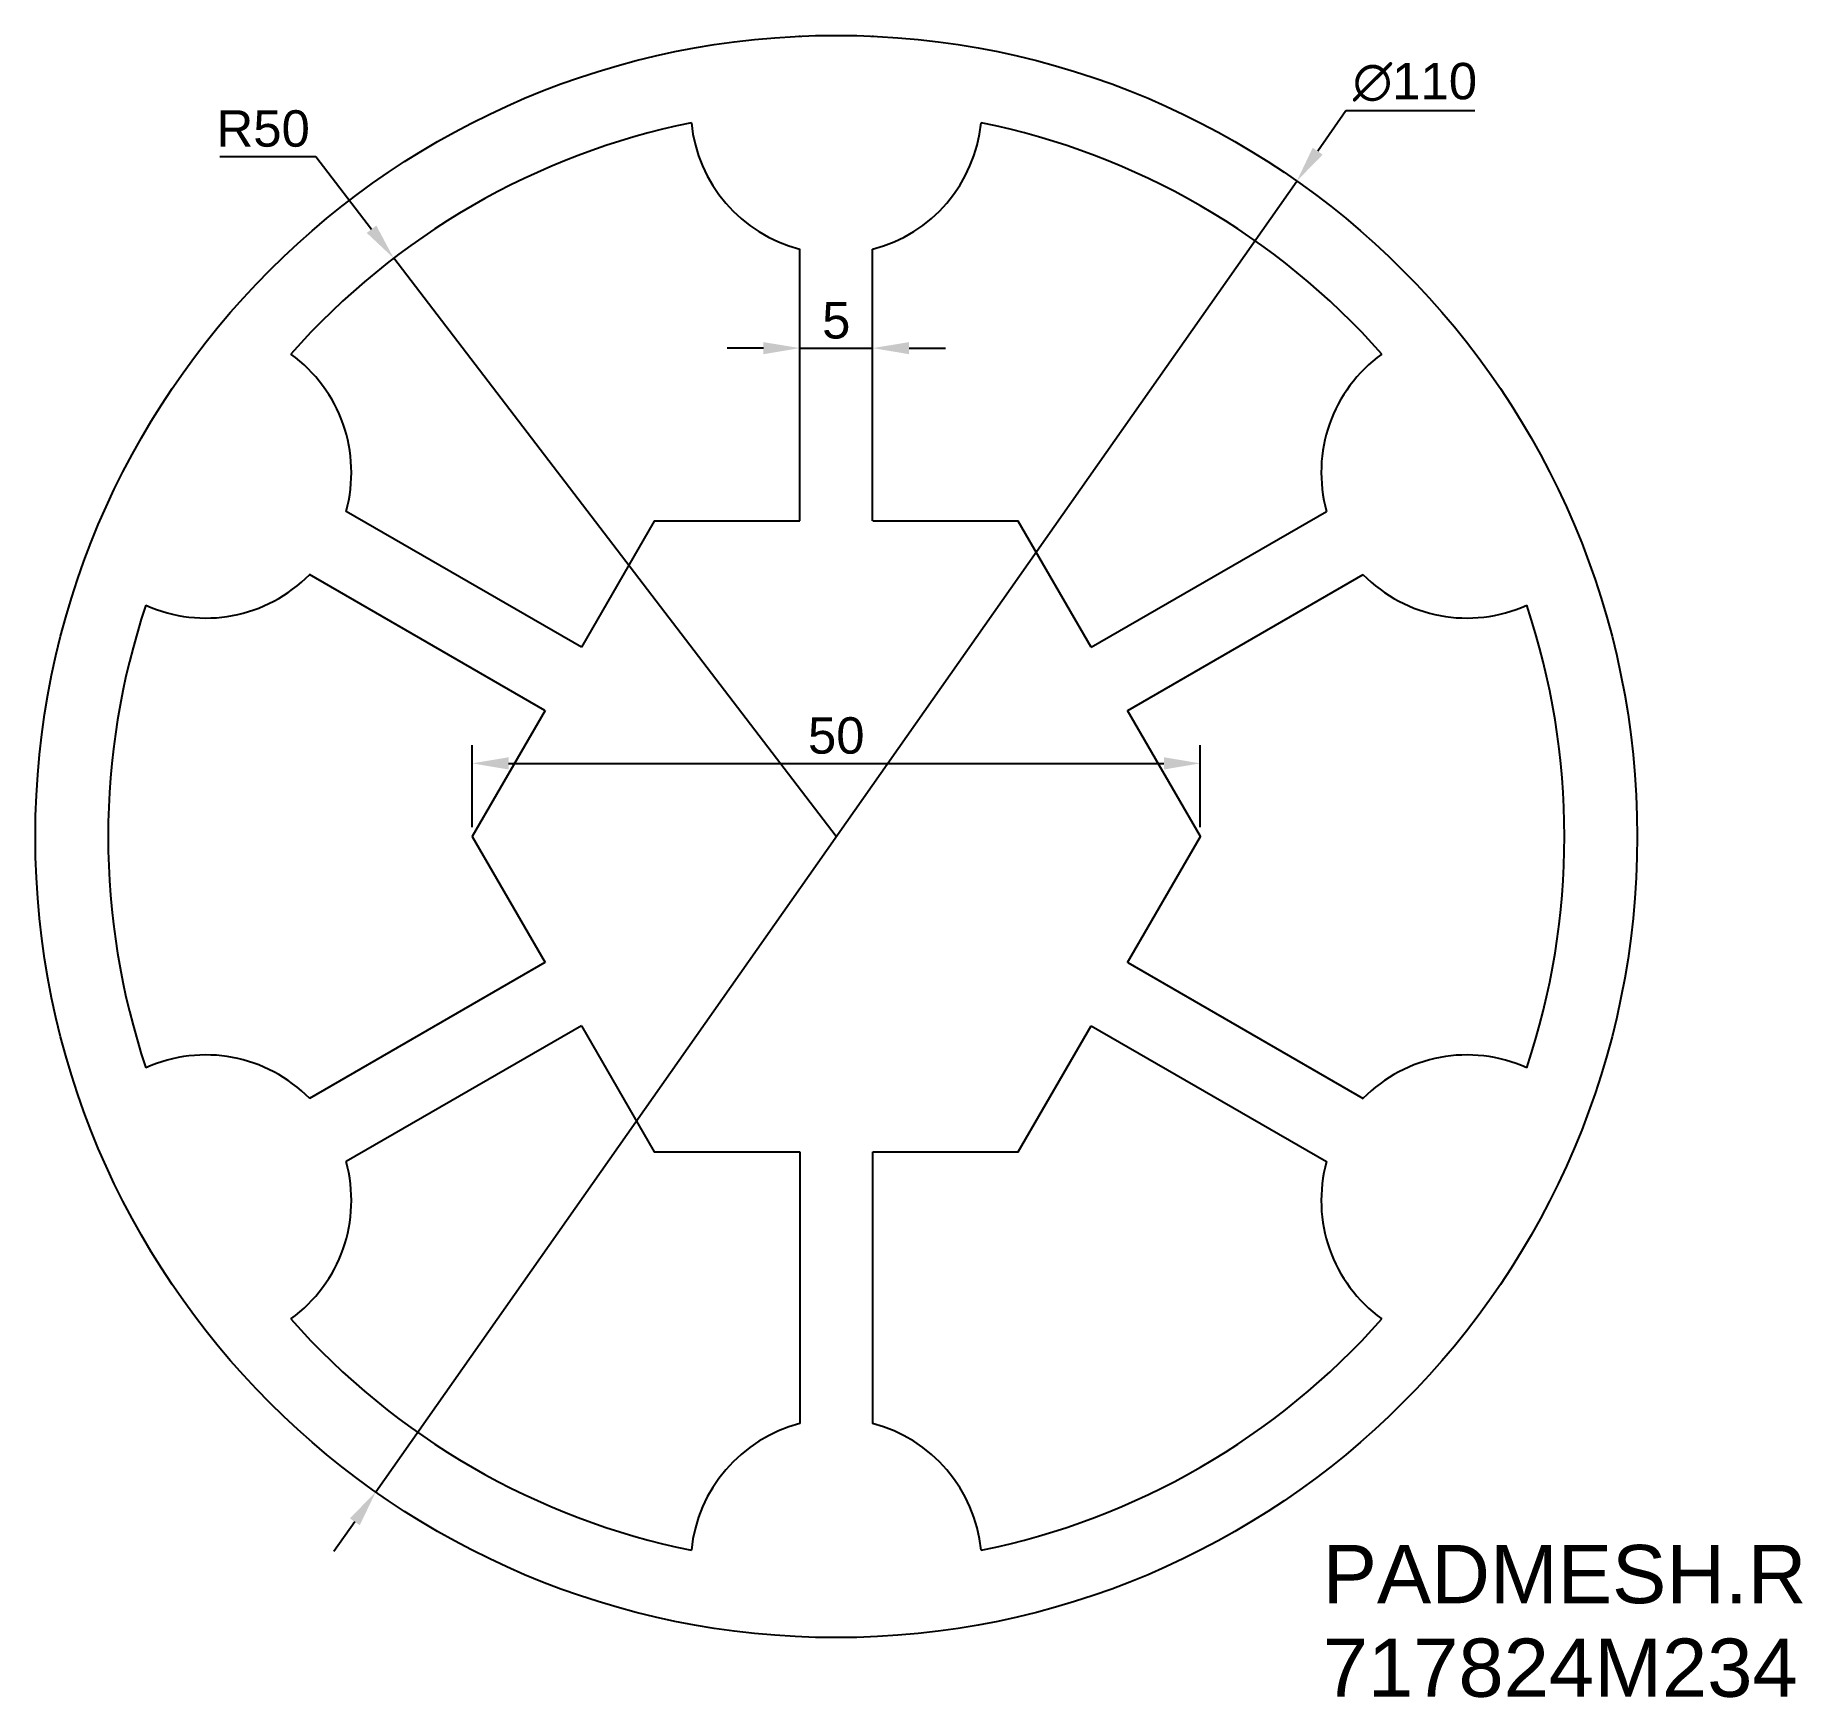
# Model space of a CAD drawing. Header units: millimetres. Extents: x 2807 to 2928, y 2142 to 2256.
import ezdxf

# ---------------------------------------------------------------- set-up
doc = ezdxf.new("R2010")
doc.units = ezdxf.units.MM
doc.styles.get("Standard").update_dxf_attribs({"font": 'arial.ttf'})
doc.dimstyles.new('ISO-25', dxfattribs={"dimtxt": 2.5, "dimasz": 2.5, "dimexe": 1.25, "dimexo": 0.625, "dimtad": 1, "dimtoh": 1, "dimdsep": 46, "dimtxsty": 'Standard', "dimcen": 2.5, "dimadec": 0, "dimazin": 0, "dimtfac": 1, "dimtmove": 0, "dimatfit": 3, "dimfxl": 1, "dimarcsym": 0})

# ---------------------------------------------------------------- blocks, each defined once
blk = doc.blocks.new('*U5')
for p, q in [((-2.5, -13.67), (-2.5, 4.99)), ((2.5, -13.67), (2.5, 4.99))]:
    blk.add_line(p, q)
for start, end in [(185.7392, 255.5225), (284.4775, 354.2608)]:
    blk.add_arc((0, 14.67), 10, start, end)
blk = doc.blocks.new('*U6')
at = {"color": 0, "linetype": 'ByBlock', "lineweight": -2, "transparency": 16777216}
blk.add_blockref('*U5', (2861.76, 2236.18), dxfattribs=at)
for p, rotation in [((2831.17, 2218.51), 59.99999999999999), ((2892.36, 2218.51), 299.9999999999999), ((2831.17, 2183.19), 120), ((2892.36, 2183.19), 240), ((2861.76, 2165.53), 180)]:
    blk.add_blockref('*U5', p, dxfattribs=dict(at, rotation=rotation))
blk = doc.blocks.new('*D7')
at = {"color": 0, "lineweight": -2, "transparency": 16777216}
for p, q in [((2859.26, 2235), (2859.26, 2235.63)), ((2864.26, 2235), (2864.26, 2235.63)), ((2856.76, 2234.38), (2854.26, 2234.38)), ((2859.26, 2234.38), (2864.26, 2234.38)), ((2866.76, 2234.38), (2869.26, 2234.38))]:
    blk.add_line(p, q, dxfattribs=at)
at = {"color": 0, "transparency": 16777216}
for points in [[(2856.76, 2234.79), (2856.76, 2233.96), (2859.26, 2234.38)], [(2866.76, 2234.79), (2866.76, 2233.96), (2864.26, 2234.38)]]:
    blk.add_solid(points, dxfattribs=at)
at = {"layer": 'Defpoints', "color": 0, "transparency": 16777216}
for p in [(2859.26, 2234.38), (2864.26, 2234.38), (2864.26, 2234.38)]:
    blk.add_point(p, dxfattribs=at)
at = {"color": 0, "transparency": 16777216, "insert": (2861.76, 2236.27), "char_height": 2.5, "attachment_point": 5}
blk.add_mtext('5', dxfattribs=at)
blk = doc.blocks.new('*D8')
at = {"color": 0, "lineweight": -2, "transparency": 16777216}
for p, q in [((2819.43, 2247.54), (2826.02, 2247.54)), ((2826.02, 2247.54), (2829.85, 2242.54)), ((2861.76, 2200.85), (2831.37, 2240.55))]:
    blk.add_line(p, q, dxfattribs=at)
at = {"color": 0, "transparency": 16777216}
blk.add_solid([(2830.18, 2242.79), (2829.52, 2242.29), (2831.37, 2240.55)], dxfattribs=at)
at = {"layer": 'Defpoints', "color": 0, "transparency": 16777216}
for p in [(2831.37, 2240.55), (2861.76, 2200.85)]:
    blk.add_point(p, dxfattribs=at)
at = {"color": 0, "transparency": 16777216, "insert": (2822.41, 2249.44), "char_height": 2.5, "attachment_point": 5}
blk.add_mtext('R50', dxfattribs=at)
blk = doc.blocks.new('*D10')
at = {"color": 0, "lineweight": -2, "transparency": 16777216}
for p, q in [((2836.76, 2201.48), (2836.76, 2207.12)), ((2886.76, 2201.48), (2886.76, 2207.12)), ((2839.26, 2205.87), (2884.26, 2205.87))]:
    blk.add_line(p, q, dxfattribs=at)
at = {"color": 0, "transparency": 16777216}
for points in [[(2839.26, 2206.29), (2839.26, 2205.45), (2836.76, 2205.87)], [(2884.26, 2206.29), (2884.26, 2205.45), (2886.76, 2205.87)]]:
    blk.add_solid(points, dxfattribs=at)
at = {"layer": 'Defpoints', "color": 0, "transparency": 16777216}
for p in [(2886.76, 2205.87), (2836.76, 2200.85), (2886.76, 2200.85)]:
    blk.add_point(p, dxfattribs=at)
at = {"color": 0, "transparency": 16777216, "insert": (2861.76, 2207.77), "char_height": 2.5, "attachment_point": 5}
blk.add_mtext('50', dxfattribs=at)
blk = doc.blocks.new('*D11')
at = {"color": 0, "lineweight": -2, "transparency": 16777216}
for p, q in [((2896.76, 2250.66), (2894.82, 2247.9)), ((2905.62, 2250.66), (2896.76, 2250.66)), ((2830.14, 2155.85), (2893.39, 2245.85)), ((2828.7, 2153.8), (2827.27, 2151.76))]:
    blk.add_line(p, q, dxfattribs=at)
at = {"color": 0, "transparency": 16777216}
for points in [[(2894.48, 2248.14), (2895.16, 2247.66), (2893.39, 2245.85)], [(2828.36, 2154.04), (2829.04, 2153.57), (2830.14, 2155.85)]]:
    blk.add_solid(points, dxfattribs=at)
at = {"layer": 'Defpoints', "color": 0, "transparency": 16777216}
for p in [(2893.39, 2245.85), (2830.14, 2155.85)]:
    blk.add_point(p, dxfattribs=at)
at = {"color": 0, "transparency": 16777216, "insert": (2901.5, 2252.63), "char_height": 2.5, "attachment_point": 5}
blk.add_mtext('∅110', dxfattribs=at)

msp = doc.modelspace()

# ---------------------------------------------------------------- linework, layer by layer
for p, q in [((2859.263, 2255.794), (2859.263, 2255.85)), ((2864.263, 2255.794), (2864.263, 2255.85))]:
    msp.add_line(p, q)
for points in [[(2859.263, 2222.501), (2849.263, 2222.501), (2844.263, 2213.841)], [(2879.263, 2213.841), (2874.263, 2222.501), (2864.263, 2222.501)], [(2841.763, 2209.511), (2836.763, 2200.85), (2841.763, 2192.19)], [(2881.763, 2192.19), (2886.763, 2200.85), (2881.763, 2209.511)], [(2844.263, 2187.86), (2849.263, 2179.2), (2859.263, 2179.2)], [(2864.263, 2179.2), (2874.263, 2179.2), (2879.263, 2187.86)]]:
    msp.add_lwpolyline(points)
msp.add_circle((2861.763, 2200.85), 55)
for start, end in [(101.47834, 138.52166), (41.47834, 78.52166), (161.47834, 198.52166), (341.47834, 18.52166), (221.47834, 258.52166), (281.47834, 318.52166)]:
    msp.add_arc((2861.763, 2200.85), 50, start, end)

# ---------------------------------------------------------------- block references
msp.add_blockref('*U6', (0, 0))

# ---------------------------------------------------------------- texts
for s, p in [('PADMESH.R', (2895.162, 2148.213)), ('717824M234', (2895.162, 2141.787))]:
    msp.add_text(s, height=4).set_placement(p)

# ---------------------------------------------------------------- dimensions: what is measured, and where the dimension line sits
dim = msp.add_diameter_dim_2p(p1=(2830.141, 2155.85), p2=(2893.386, 2245.851), dimstyle='ISO-25')
dim.commit()
dim.dimension.update_dxf_attribs({"geometry": '*D11', "text_midpoint": (2901.505, 2250.656), "dimtype": 163})
dim = msp.add_radius_dim(center=(2861.763, 2200.85), mpoint=(2831.371, 2240.554), dimstyle='ISO-25')
dim.commit()
dim.dimension.update_dxf_attribs({"geometry": '*D8', "text_midpoint": (2822.414, 2247.542), "dimtype": 164})
for base, p1, p2, picture, middle in [((2864.263, 2234.375), (2859.263, 2234.375), (2864.263, 2234.375), '*D7', (2861.763, 2236.271)), ((2886.763, 2205.871), (2836.763, 2200.85), (2886.763, 2200.85), '*D10', (2861.763, 2207.773))]:
    dim = msp.add_linear_dim(base=base, p1=p1, p2=p2, dimstyle='ISO-25')
    dim.commit()
    dim.dimension.update_dxf_attribs({"geometry": picture, "text_midpoint": middle})

doc.saveas('drawing.dxf')
